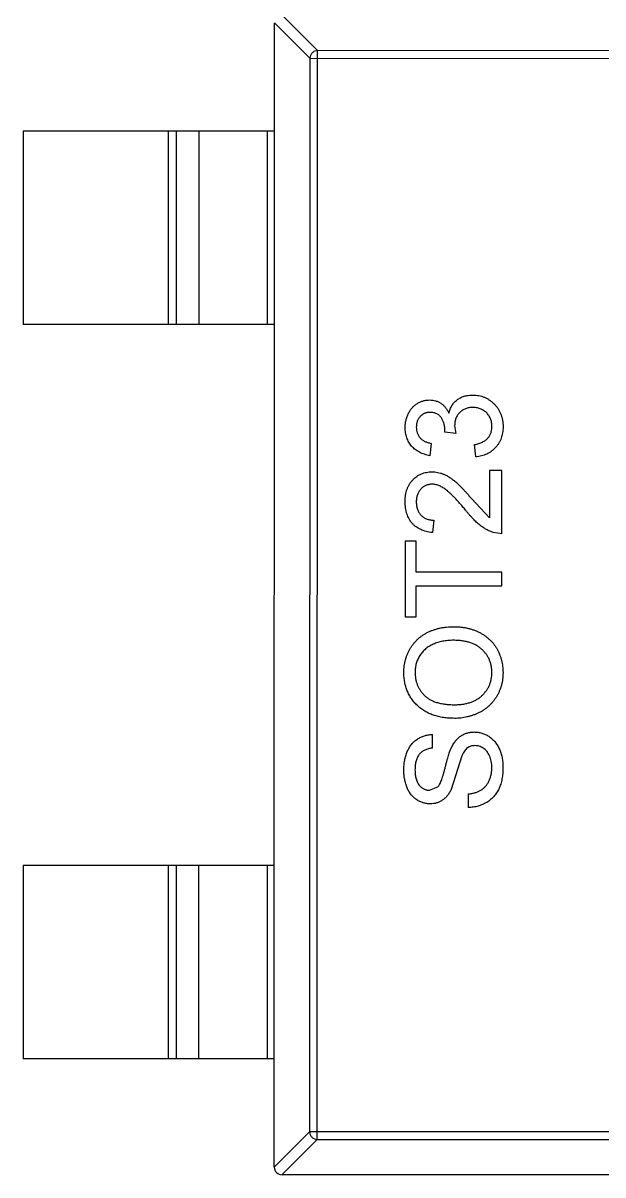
# Model space of a CAD drawing. Header units: inches. Extents: x -29 to 164, y -51 to 83.
# Drawn here: x 152.711 to 154.211, y 24.224 to 27.205 of the extents above; entities that cross this region are included whole.
import ezdxf

# ---------------------------------------------------------------- set-up
doc = ezdxf.new("R2010")
doc.units = ezdxf.units.IN
doc.header["$LTSCALE"] = 1.21
doc.header["$MEASUREMENT"] = 0
doc.layers.get('0').update_dxf_attribs({"linetype": 'CONTINUOUS'})

msp = doc.modelspace()

# ---------------------------------------------------------------- linework, layer by layer
at = {"color": 7, "linetype": 'Continuous'}
for p, q in [((153.3811, 27.2247), (153.4725, 27.1332)), ((153.3608, 24.2447), (153.3614, 27.2047)), ((153.4528, 27.1135), (153.3614, 27.205)), ((153.4719, 24.3161), (153.4725, 27.1332)), ((154.9503, 27.1329), (153.4725, 27.1332)), ((153.4528, 27.1135), (153.4523, 24.3358)), ((153.4528, 27.1135), (154.97, 27.1132)), ((152.7114, 26.9248), (152.7113, 26.4248)), ((153.3614, 26.9247), (152.7114, 26.9248)), ((153.0874, 26.4247), (153.0875, 26.9247)), ((153.1073, 26.9247), (153.1072, 26.4247)), ((153.1653, 26.9247), (153.1652, 26.4247)), ((153.3435, 26.4247), (153.3436, 26.9247)), ((153.3613, 26.4247), (152.7113, 26.4248)), ((153.8019, 26.1459), (153.8023, 26.1505)), ((153.8308, 26.1426), (153.8019, 26.1459)), ((153.8274, 26.1633), (153.8308, 26.1426)), ((153.7667, 26.1172), (153.7635, 26.0852)), ((153.8821, 26.082), (153.8789, 26.114)), ((153.9494, 26.0467), (153.9173, 26.0467)), ((153.9173, 26.0467), (153.9173, 25.9244)), ((153.9493, 25.8832), (153.9494, 26.0467)), ((153.8709, 25.9741), (153.9173, 25.9244)), ((153.7731, 25.9185), (153.7698, 25.8865)), ((153.9493, 25.8832), (153.9271, 25.8866)), ((153.7282, 25.8641), (153.6993, 25.8641)), ((153.6993, 25.8641), (153.6993, 25.6685)), ((153.7282, 25.7839), (153.7282, 25.8641)), ((153.9493, 25.7839), (153.7282, 25.7839)), ((153.9493, 25.7486), (153.9493, 25.7839)), ((153.7281, 25.7487), (153.9493, 25.7486)), ((153.7281, 25.6685), (153.7281, 25.7487)), ((153.6993, 25.6685), (153.7281, 25.6685)), ((153.7697, 25.3288), (153.7697, 25.364)), ((153.8462, 25.3085), (153.8185, 25.2215)), ((153.7621, 25.2198), (153.7842, 25.2288)), ((153.8626, 25.2102), (153.8626, 25.1749)), ((152.711, 25.0248), (152.7109, 24.5248)), ((153.361, 25.0247), (152.711, 25.0248)), ((153.087, 24.5247), (153.0871, 25.0247)), ((153.1069, 25.0247), (153.1068, 24.5247)), ((153.1649, 25.0247), (153.1648, 24.5247)), ((153.3431, 24.5247), (153.3432, 25.0247)), ((153.3609, 24.5247), (152.7109, 24.5248)), ((153.3608, 24.2444), (153.4523, 24.3358)), ((154.9694, 24.3355), (153.4523, 24.3358)), ((153.4719, 24.3161), (153.3805, 24.2247)), ((153.4719, 24.3161), (154.9497, 24.3158)), ((155.0408, 24.2243), (153.3808, 24.2247))]:
    msp.add_line(p, q, dxfattribs=at)
msp.add_arc((153.3808, 24.2447), 0.02, 179.988, 269.988, dxfattribs=at)
for points, knots in [([(153.4725, 27.1332), (153.47, 27.1332), (153.4649, 27.132), (153.4585, 27.1276), (153.4541, 27.1212), (153.4529, 27.1161), (153.4528, 27.1135)], [0, 0, 0, 0, 0.249032, 0.5, 0.750968, 1, 1, 1, 1]), ([(153.6994, 26.1583), (153.6995, 26.1616), (153.6997, 26.168), (153.7014, 26.1774), (153.7041, 26.1864), (153.7078, 26.195), (153.7124, 26.2029), (153.7179, 26.2099), (153.7242, 26.2158), (153.7313, 26.2207), (153.7388, 26.2246), (153.7466, 26.2274), (153.7547, 26.2291), (153.7602, 26.2293), (153.763, 26.2294)], [0, 0, 0, 0, 0.092054, 0.181008, 0.26913, 0.357137, 0.443549, 0.526433, 0.607453, 0.688385, 0.767854, 0.845531, 0.922529, 1, 1, 1, 1]), ([(153.763, 26.2294), (153.7655, 26.2293), (153.7707, 26.2291), (153.7782, 26.2275), (153.7853, 26.2247), (153.792, 26.221), (153.7982, 26.2161), (153.8037, 26.2102), (153.8087, 26.2032), (153.8112, 26.198), (153.8125, 26.1953)], [0, 0, 0, 0, 0.121951, 0.240787, 0.35855, 0.479066, 0.601519, 0.727551, 0.859932, 1, 1, 1, 1]), ([(153.8125, 26.1953), (153.813, 26.1971), (153.8139, 26.2006), (153.8157, 26.2057), (153.8179, 26.2104), (153.8203, 26.2149), (153.8232, 26.2191), (153.8263, 26.223), (153.8299, 26.2265), (153.8338, 26.2298), (153.8379, 26.2327), (153.8424, 26.2352), (153.847, 26.2374), (153.852, 26.2392), (153.8572, 26.2406), (153.8626, 26.2415), (153.8683, 26.2421), (153.8722, 26.2422), (153.8742, 26.2422)], [0, 0, 0, 0, 0.065828, 0.128938, 0.190858, 0.251186, 0.310974, 0.37005, 0.429672, 0.489507, 0.549975, 0.610075, 0.670915, 0.732909, 0.796711, 0.861825, 0.929892, 1, 1, 1, 1]), ([(153.8742, 26.2422), (153.8769, 26.2422), (153.8822, 26.242), (153.8899, 26.2409), (153.8974, 26.239), (153.9045, 26.2365), (153.9114, 26.2332), (153.9179, 26.2291), (153.9241, 26.2243), (153.9299, 26.2189), (153.9353, 26.213), (153.9399, 26.2065), (153.9438, 26.1996), (153.947, 26.1924), (153.9495, 26.1848), (153.9513, 26.1768), (153.9524, 26.1684), (153.9525, 26.1627), (153.9526, 26.1597)], [0, 0, 0, 0, 0.063503, 0.124805, 0.18492, 0.244376, 0.303775, 0.364133, 0.425376, 0.488388, 0.551743, 0.61386, 0.67564, 0.737737, 0.800417, 0.864658, 0.930985, 1, 1, 1, 1]), ([(153.764, 26.1974), (153.7627, 26.1974), (153.7602, 26.1973), (153.7566, 26.1968), (153.7531, 26.1959), (153.7498, 26.1948), (153.7467, 26.1933), (153.7438, 26.1914), (153.7409, 26.1893), (153.7384, 26.1867), (153.7359, 26.184), (153.7339, 26.181), (153.7321, 26.1779), (153.7307, 26.1746), (153.7296, 26.171), (153.7288, 26.1673), (153.7283, 26.1634), (153.7283, 26.1607), (153.7282, 26.1593)], [0, 0, 0, 0, 0.065093, 0.127304, 0.188122, 0.247131, 0.306077, 0.365678, 0.426103, 0.487841, 0.550317, 0.611805, 0.672737, 0.734883, 0.79768, 0.862475, 0.929775, 1, 1, 1, 1]), ([(153.8023, 26.1505), (153.8022, 26.1534), (153.802, 26.1592), (153.8001, 26.1677), (153.7972, 26.1756), (153.7938, 26.1818), (153.7906, 26.1864), (153.7876, 26.1893), (153.7845, 26.1919), (153.781, 26.1938), (153.7772, 26.1955), (153.7731, 26.1965), (153.7686, 26.1973), (153.7656, 26.1974), (153.764, 26.1974)], [0, 0, 0, 0, 0.129789, 0.254605, 0.378435, 0.50292, 0.565018, 0.624848, 0.683448, 0.742765, 0.802757, 0.86522, 0.930779, 1, 1, 1, 1]), ([(153.8739, 26.2102), (153.8723, 26.2101), (153.869, 26.2101), (153.8643, 26.2095), (153.8598, 26.2084), (153.8555, 26.2069), (153.8514, 26.2051), (153.8475, 26.2028), (153.8439, 26.2001), (153.8405, 26.197), (153.8374, 26.1936), (153.8348, 26.19), (153.8325, 26.1861), (153.8306, 26.182), (153.8292, 26.1776), (153.8281, 26.1731), (153.8275, 26.1683), (153.8274, 26.165), (153.8274, 26.1633)], [0, 0, 0, 0, 0.067051, 0.13118, 0.193722, 0.254499, 0.314763, 0.375117, 0.436023, 0.498297, 0.560571, 0.621619, 0.681973, 0.742853, 0.804272, 0.867473, 0.932273, 1, 1, 1, 1]), ([(153.9237, 26.1609), (153.9237, 26.1627), (153.9237, 26.1663), (153.9229, 26.1715), (153.9219, 26.1764), (153.9202, 26.181), (153.9182, 26.1854), (153.9157, 26.1894), (153.9128, 26.1933), (153.9095, 26.1968), (153.9058, 26.1999), (153.9019, 26.2027), (153.8977, 26.205), (153.8934, 26.2069), (153.8888, 26.2083), (153.8841, 26.2094), (153.8791, 26.2101), (153.8757, 26.2101), (153.8739, 26.2102)], [0, 0, 0, 0, 0.069461, 0.135658, 0.19962, 0.261651, 0.322053, 0.38234, 0.443223, 0.50493, 0.56682, 0.6276, 0.687476, 0.747351, 0.808174, 0.870133, 0.933721, 1, 1, 1, 1]), ([(153.7635, 26.0852), (153.761, 26.0857), (153.7561, 26.0867), (153.7491, 26.0887), (153.7425, 26.0911), (153.7364, 26.0941), (153.7307, 26.0974), (153.7254, 26.1011), (153.7205, 26.1054), (153.7161, 26.11), (153.7121, 26.115), (153.7087, 26.1203), (153.7058, 26.1259), (153.7035, 26.1318), (153.7016, 26.138), (153.7004, 26.1446), (153.6995, 26.1513), (153.6994, 26.156), (153.6994, 26.1583)], [0, 0, 0, 0, 0.071036, 0.139343, 0.204958, 0.268332, 0.330129, 0.390664, 0.450861, 0.510587, 0.570374, 0.629455, 0.687994, 0.747581, 0.807839, 0.870034, 0.93381, 1, 1, 1, 1]), ([(153.7282, 26.1593), (153.7283, 26.1566), (153.7285, 26.1515), (153.7304, 26.144), (153.7334, 26.1373), (153.737, 26.1323), (153.7404, 26.1288), (153.7432, 26.1264), (153.7464, 26.1242), (153.7499, 26.1223), (153.7537, 26.1207), (153.7577, 26.1192), (153.7621, 26.1181), (153.7651, 26.1175), (153.7667, 26.1172)], [0, 0, 0, 0, 0.127797, 0.246795, 0.362284, 0.477652, 0.536237, 0.59559, 0.656344, 0.719085, 0.784349, 0.852876, 0.924551, 1, 1, 1, 1]), ([(153.8789, 26.114), (153.8808, 26.1144), (153.8845, 26.1153), (153.8899, 26.1169), (153.8948, 26.1185), (153.8993, 26.1206), (153.9034, 26.1227), (153.9071, 26.125), (153.9104, 26.1276), (153.9132, 26.1304), (153.9157, 26.1334), (153.9179, 26.1366), (153.9197, 26.14), (153.9211, 26.1438), (153.9223, 26.1477), (153.9232, 26.1519), (153.9237, 26.1563), (153.9237, 26.1593), (153.9237, 26.1609)], [0, 0, 0, 0, 0.082566, 0.15976, 0.233155, 0.301356, 0.365752, 0.426437, 0.484185, 0.539549, 0.593156, 0.647048, 0.701446, 0.757, 0.81384, 0.873058, 0.934963, 1, 1, 1, 1]), ([(153.9526, 26.1597), (153.9525, 26.1571), (153.9524, 26.1519), (153.9514, 26.1444), (153.95, 26.1371), (153.9478, 26.1303), (153.9451, 26.1237), (153.9416, 26.1175), (153.9376, 26.1116), (153.933, 26.1062), (153.9279, 26.1011), (153.9225, 26.0966), (153.9166, 26.0928), (153.9104, 26.0894), (153.9038, 26.0866), (153.8969, 26.0845), (153.8896, 26.0829), (153.8846, 26.0823), (153.8821, 26.082)], [0, 0, 0, 0, 0.067794, 0.133464, 0.196934, 0.258481, 0.319787, 0.380431, 0.44099, 0.502867, 0.564806, 0.625526, 0.685604, 0.746041, 0.807347, 0.869717, 0.93379, 1, 1, 1, 1]), ([(153.6993, 25.9666), (153.6994, 25.9695), (153.6995, 25.9751), (153.7005, 25.9834), (153.702, 25.9911), (153.7042, 25.9984), (153.707, 26.0052), (153.7104, 26.0116), (153.7144, 26.0175), (153.7191, 26.0229), (153.7242, 26.0277), (153.7296, 26.0319), (153.7353, 26.0355), (153.7413, 26.0385), (153.7477, 26.0408), (153.7543, 26.0423), (153.7612, 26.0434), (153.766, 26.0435), (153.7684, 26.0435)], [0, 0, 0, 0, 0.074712, 0.145539, 0.213339, 0.278615, 0.342094, 0.40389, 0.465063, 0.526577, 0.587328, 0.64638, 0.704345, 0.761672, 0.819418, 0.878039, 0.937796, 1, 1, 1, 1]), ([(153.7684, 26.0435), (153.7708, 26.0435), (153.7758, 26.0433), (153.7832, 26.0422), (153.7905, 26.0404), (153.7979, 26.038), (153.8052, 26.0346), (153.8127, 26.0304), (153.8204, 26.0252), (153.8269, 26.0201), (153.8324, 26.0155), (153.8369, 26.0113), (153.8417, 26.0065), (153.8469, 26.0012), (153.8524, 25.9953), (153.8583, 25.9888), (153.8645, 25.9817), (153.8687, 25.9767), (153.8709, 25.9741)], [0, 0, 0, 0, 0.057945, 0.116018, 0.174826, 0.234683, 0.296827, 0.364061, 0.436192, 0.51426, 0.556976, 0.604856, 0.657675, 0.715751, 0.77884, 0.847501, 0.921228, 1, 1, 1, 1]), ([(153.7687, 26.0115), (153.7673, 26.0114), (153.7645, 26.0114), (153.7605, 26.0107), (153.7566, 26.0098), (153.7529, 26.0084), (153.7494, 26.0066), (153.746, 26.0044), (153.7428, 26.0018), (153.7399, 25.9989), (153.7371, 25.9957), (153.7348, 25.9921), (153.7327, 25.9883), (153.731, 25.9843), (153.7298, 25.9801), (153.7289, 25.9755), (153.7283, 25.9708), (153.7282, 25.9676), (153.7282, 25.9659)], [0, 0, 0, 0, 0.061762, 0.121174, 0.179421, 0.236843, 0.294322, 0.353191, 0.412721, 0.474522, 0.537057, 0.599591, 0.662367, 0.725246, 0.790316, 0.857724, 0.927232, 1, 1, 1, 1]), ([(153.8558, 25.9443), (153.8531, 25.9475), (153.8479, 25.9537), (153.8402, 25.9624), (153.833, 25.9704), (153.8262, 25.9775), (153.82, 25.9838), (153.8142, 25.9893), (153.809, 25.994), (153.8041, 25.9978), (153.7995, 26.0011), (153.795, 26.0039), (153.7905, 26.0062), (153.7861, 26.0081), (153.7817, 26.0096), (153.7773, 26.0107), (153.773, 26.0114), (153.7701, 26.0114), (153.7687, 26.0115)], [0, 0, 0, 0, 0.11141, 0.214526, 0.309417, 0.396087, 0.474284, 0.544374, 0.60642, 0.660582, 0.709794, 0.756451, 0.800767, 0.843168, 0.884295, 0.923885, 0.962359, 1, 1, 1, 1]), ([(153.7698, 25.8865), (153.767, 25.8868), (153.7616, 25.8874), (153.7537, 25.889), (153.7464, 25.8913), (153.7395, 25.8939), (153.7332, 25.8973), (153.7274, 25.9011), (153.7221, 25.9055), (153.7173, 25.9105), (153.7131, 25.9159), (153.7094, 25.9218), (153.7063, 25.9282), (153.7037, 25.935), (153.7018, 25.9423), (153.7004, 25.95), (153.6995, 25.9582), (153.6994, 25.9638), (153.6993, 25.9666)], [0, 0, 0, 0, 0.070675, 0.137493, 0.201473, 0.262869, 0.32255, 0.380737, 0.43822, 0.495487, 0.553484, 0.611346, 0.670644, 0.731587, 0.794183, 0.859445, 0.928208, 1, 1, 1, 1]), ([(153.7282, 25.9659), (153.7282, 25.9642), (153.7283, 25.9608), (153.7289, 25.9558), (153.7297, 25.9511), (153.7311, 25.9466), (153.7327, 25.9424), (153.7348, 25.9385), (153.7372, 25.9349), (153.74, 25.9315), (153.7432, 25.9285), (153.7466, 25.9258), (153.7503, 25.9236), (153.7543, 25.9218), (153.7586, 25.9203), (153.7631, 25.9193), (153.768, 25.9187), (153.7713, 25.9186), (153.7731, 25.9185)], [0, 0, 0, 0, 0.070696, 0.138358, 0.20337, 0.2657, 0.327256, 0.386512, 0.445858, 0.505173, 0.56378, 0.622343, 0.680824, 0.739795, 0.800801, 0.864239, 0.930631, 1, 1, 1, 1]), ([(153.9271, 25.8866), (153.9242, 25.8877), (153.9182, 25.8898), (153.9096, 25.8942), (153.901, 25.8993), (153.8941, 25.9044), (153.8885, 25.9089), (153.8842, 25.9128), (153.8797, 25.9171), (153.8752, 25.9217), (153.8705, 25.9268), (153.8656, 25.9322), (153.8607, 25.9381), (153.8575, 25.9422), (153.8558, 25.9443)], [0, 0, 0, 0, 0.100388, 0.204407, 0.310686, 0.422157, 0.480685, 0.543238, 0.6095, 0.679555, 0.753841, 0.831641, 0.913813, 1, 1, 1, 1]), ([(153.696, 25.5245), (153.6961, 25.5273), (153.6962, 25.5329), (153.6969, 25.5412), (153.6983, 25.5493), (153.7001, 25.5571), (153.7024, 25.5648), (153.7052, 25.5722), (153.7086, 25.5794), (153.7124, 25.5864), (153.7167, 25.5931), (153.7214, 25.5994), (153.7266, 25.6052), (153.732, 25.6108), (153.738, 25.6158), (153.7443, 25.6205), (153.7511, 25.6247), (153.7582, 25.6285), (153.7656, 25.6319), (153.7734, 25.6348), (153.7813, 25.6373), (153.7895, 25.6394), (153.798, 25.6409), (153.8067, 25.6421), (153.8156, 25.6427), (153.8216, 25.6428), (153.8247, 25.6429)], [0, 0, 0, 0, 0.043099, 0.085587, 0.126908, 0.167967, 0.20845, 0.249025, 0.289281, 0.33001, 0.370598, 0.410466, 0.450033, 0.489688, 0.529116, 0.569037, 0.609703, 0.650759, 0.692509, 0.734219, 0.776707, 0.819552, 0.863351, 0.907839, 0.953334, 1, 1, 1, 1]), ([(153.8247, 25.6429), (153.8278, 25.6428), (153.8339, 25.6427), (153.843, 25.642), (153.8518, 25.6408), (153.8604, 25.6392), (153.8687, 25.637), (153.8768, 25.6344), (153.8846, 25.6313), (153.8921, 25.6277), (153.8993, 25.6237), (153.9061, 25.6193), (153.9124, 25.6145), (153.9183, 25.6093), (153.9238, 25.6037), (153.9287, 25.5977), (153.9333, 25.5913), (153.9373, 25.5845), (153.9408, 25.5775), (153.9439, 25.5703), (153.9466, 25.563), (153.9487, 25.5555), (153.9504, 25.5479), (153.9516, 25.5401), (153.9523, 25.5322), (153.9524, 25.5269), (153.9525, 25.5243)], [0, 0, 0, 0, 0.04756, 0.093962, 0.139112, 0.183626, 0.227457, 0.270703, 0.313611, 0.35626, 0.398366, 0.439557, 0.480045, 0.519888, 0.559658, 0.599421, 0.639208, 0.679668, 0.72002, 0.759859, 0.79956, 0.839199, 0.878956, 0.918794, 0.959083, 1, 1, 1, 1]), ([(153.8244, 25.6076), (153.8219, 25.6076), (153.8171, 25.6076), (153.81, 25.607), (153.803, 25.6063), (153.7963, 25.6052), (153.7899, 25.6037), (153.7837, 25.6021), (153.7777, 25.6), (153.772, 25.5976), (153.7665, 25.595), (153.7614, 25.592), (153.7566, 25.5888), (153.752, 25.5853), (153.7479, 25.5814), (153.744, 25.5773), (153.7405, 25.5729), (153.7372, 25.5682), (153.7343, 25.5633), (153.7318, 25.5582), (153.7296, 25.553), (153.7279, 25.5476), (153.7266, 25.5421), (153.7256, 25.5364), (153.725, 25.5306), (153.7249, 25.5266), (153.7249, 25.5247)], [0, 0, 0, 0, 0.050852, 0.099752, 0.147438, 0.194086, 0.239171, 0.28334, 0.326577, 0.368936, 0.410572, 0.451051, 0.490877, 0.530044, 0.568937, 0.607578, 0.64642, 0.685679, 0.724799, 0.763513, 0.802173, 0.84074, 0.879649, 0.919071, 0.959098, 1, 1, 1, 1]), ([(153.9236, 25.5241), (153.9235, 25.5271), (153.9234, 25.5329), (153.9222, 25.5415), (153.9201, 25.5496), (153.9173, 25.5574), (153.9136, 25.5647), (153.9092, 25.5716), (153.9039, 25.5781), (153.8979, 25.5842), (153.891, 25.5897), (153.8835, 25.5946), (153.8753, 25.5986), (153.8665, 25.602), (153.8569, 25.6045), (153.8466, 25.6063), (153.8357, 25.6074), (153.8283, 25.6076), (153.8244, 25.6076)], [0, 0, 0, 0, 0.061055, 0.119545, 0.176806, 0.232956, 0.288583, 0.344667, 0.401662, 0.46054, 0.520477, 0.581213, 0.643431, 0.707961, 0.775371, 0.846414, 0.921152, 1, 1, 1, 1]), ([(153.8275, 25.4057), (153.8225, 25.4058), (153.8128, 25.406), (153.7985, 25.4075), (153.7852, 25.4101), (153.7726, 25.4138), (153.7609, 25.4184), (153.75, 25.4241), (153.74, 25.4309), (153.7308, 25.4387), (153.7227, 25.4473), (153.7155, 25.4565), (153.7095, 25.4664), (153.7045, 25.4768), (153.7007, 25.4879), (153.6981, 25.4996), (153.6963, 25.5118), (153.6961, 25.5202), (153.696, 25.5245)], [0, 0, 0, 0, 0.075226, 0.146575, 0.2145, 0.27953, 0.342403, 0.403496, 0.463762, 0.523864, 0.583252, 0.641302, 0.698898, 0.756295, 0.814628, 0.874325, 0.935783, 1, 1, 1, 1]), ([(153.7249, 25.5247), (153.7249, 25.5219), (153.7251, 25.5163), (153.7263, 25.5081), (153.7281, 25.5003), (153.7307, 25.4927), (153.734, 25.4855), (153.7382, 25.4785), (153.743, 25.4718), (153.7486, 25.4655), (153.755, 25.4596), (153.7625, 25.4546), (153.771, 25.4504), (153.7805, 25.4469), (153.791, 25.4442), (153.8024, 25.4423), (153.8148, 25.4412), (153.8235, 25.441), (153.8279, 25.441)], [0, 0, 0, 0, 0.055943, 0.110382, 0.164048, 0.216759, 0.269601, 0.323009, 0.377581, 0.433449, 0.490922, 0.550625, 0.613117, 0.679861, 0.751358, 0.828261, 0.910795, 1, 1, 1, 1]), ([(153.9525, 25.5243), (153.9524, 25.5214), (153.9523, 25.5157), (153.9515, 25.5073), (153.9502, 25.4991), (153.9483, 25.4911), (153.9459, 25.4834), (153.943, 25.4759), (153.9396, 25.4686), (153.9357, 25.4616), (153.9313, 25.455), (153.9264, 25.4487), (153.9212, 25.4428), (153.9156, 25.4374), (153.9096, 25.4323), (153.9033, 25.4278), (153.8965, 25.4236), (153.8894, 25.4198), (153.8821, 25.4165), (153.8746, 25.4137), (153.867, 25.4112), (153.8593, 25.4092), (153.8515, 25.4076), (153.8436, 25.4065), (153.8356, 25.4058), (153.8302, 25.4057), (153.8275, 25.4057)], [0, 0, 0, 0, 0.044697, 0.088534, 0.131409, 0.173814, 0.215715, 0.257247, 0.298848, 0.340604, 0.382029, 0.42297, 0.463632, 0.504048, 0.544591, 0.584964, 0.626265, 0.667979, 0.709943, 0.751382, 0.792619, 0.833948, 0.875008, 0.916446, 0.957907, 1, 1, 1, 1]), ([(153.8279, 25.441), (153.8315, 25.441), (153.8386, 25.4411), (153.8488, 25.4423), (153.8585, 25.4441), (153.8677, 25.4467), (153.8761, 25.45), (153.8841, 25.4541), (153.8914, 25.4589), (153.8981, 25.4645), (153.9041, 25.4706), (153.9093, 25.4771), (153.9137, 25.484), (153.9173, 25.4913), (153.9202, 25.499), (153.9221, 25.507), (153.9234, 25.5154), (153.9235, 25.5212), (153.9236, 25.5241)], [0, 0, 0, 0, 0.075964, 0.148125, 0.217201, 0.2833, 0.347202, 0.4093, 0.470426, 0.531588, 0.591739, 0.650258, 0.707303, 0.764208, 0.821148, 0.879119, 0.938423, 1, 1, 1, 1]), ([(153.696, 25.2714), (153.6961, 25.2758), (153.6963, 25.2845), (153.6979, 25.297), (153.7008, 25.3088), (153.704, 25.318), (153.7072, 25.3248), (153.7097, 25.3296), (153.7126, 25.3341), (153.7157, 25.3383), (153.7191, 25.3422), (153.7228, 25.3457), (153.7267, 25.349), (153.7322, 25.353), (153.7396, 25.3572), (153.7491, 25.3608), (153.7592, 25.3633), (153.7662, 25.3638), (153.7697, 25.364)], [0, 0, 0, 0, 0.100475, 0.195644, 0.286083, 0.372983, 0.415026, 0.456052, 0.495939, 0.535566, 0.574087, 0.612519, 0.651081, 0.689513, 0.766237, 0.84235, 0.919974, 1, 1, 1, 1]), ([(153.8178, 25.3271), (153.8186, 25.3289), (153.8203, 25.3324), (153.823, 25.3374), (153.8259, 25.3421), (153.829, 25.3464), (153.8323, 25.3503), (153.8357, 25.3538), (153.8392, 25.3571), (153.843, 25.3599), (153.8469, 25.3624), (153.8509, 25.3646), (153.8551, 25.3663), (153.8595, 25.3679), (153.864, 25.369), (153.8686, 25.3698), (153.8734, 25.3704), (153.8766, 25.3704), (153.8783, 25.3704)], [0, 0, 0, 0, 0.074931, 0.147078, 0.216364, 0.282503, 0.346688, 0.408836, 0.469262, 0.528432, 0.587001, 0.644416, 0.702189, 0.759767, 0.81849, 0.877633, 0.93802, 1, 1, 1, 1]), ([(153.8783, 25.3704), (153.8815, 25.3703), (153.888, 25.37), (153.8976, 25.3678), (153.9068, 25.3643), (153.9142, 25.3602), (153.9198, 25.3563), (153.9238, 25.353), (153.9276, 25.3494), (153.9311, 25.3455), (153.9344, 25.3414), (153.9374, 25.3368), (153.9402, 25.332), (153.9436, 25.3252), (153.9472, 25.3161), (153.9502, 25.3045), (153.9521, 25.2923), (153.9523, 25.2839), (153.9524, 25.2796)], [0, 0, 0, 0, 0.074816, 0.148535, 0.223872, 0.301297, 0.340894, 0.38034, 0.420127, 0.45995, 0.500831, 0.541907, 0.584439, 0.62808, 0.717267, 0.80786, 0.901925, 1, 1, 1, 1]), ([(153.88, 25.3352), (153.8781, 25.3351), (153.8746, 25.3349), (153.8695, 25.3339), (153.8648, 25.3318), (153.8603, 25.3292), (153.8562, 25.3255), (153.8525, 25.3208), (153.849, 25.3151), (153.8472, 25.3108), (153.8462, 25.3085)], [0, 0, 0, 0, 0.117768, 0.230176, 0.339843, 0.450625, 0.566943, 0.696021, 0.839438, 1, 1, 1, 1]), ([(153.9236, 25.2781), (153.9235, 25.2809), (153.9234, 25.2864), (153.9222, 25.2944), (153.9204, 25.3019), (153.9178, 25.3088), (153.9146, 25.315), (153.9108, 25.3205), (153.9064, 25.3251), (153.9015, 25.3287), (153.8963, 25.3316), (153.8909, 25.3337), (153.8855, 25.3349), (153.8818, 25.3351), (153.88, 25.3352)], [0, 0, 0, 0, 0.105584, 0.205868, 0.300947, 0.393002, 0.480949, 0.562874, 0.641461, 0.717742, 0.791772, 0.862716, 0.931777, 1, 1, 1, 1]), ([(153.7697, 25.3288), (153.7679, 25.3286), (153.7644, 25.3281), (153.7594, 25.327), (153.7546, 25.3255), (153.7503, 25.3237), (153.7462, 25.3216), (153.7425, 25.319), (153.7392, 25.3161), (153.7361, 25.3129), (153.7335, 25.3093), (153.7312, 25.3052), (153.7292, 25.3008), (153.7276, 25.296), (153.7264, 25.2907), (153.7254, 25.2851), (153.725, 25.2791), (153.7249, 25.2749), (153.7248, 25.2728)], [0, 0, 0, 0, 0.067155, 0.131403, 0.192732, 0.251253, 0.307704, 0.362699, 0.417778, 0.472304, 0.527873, 0.58523, 0.645057, 0.707952, 0.774434, 0.84494, 0.920404, 1, 1, 1, 1]), ([(153.7842, 25.2288), (153.785, 25.2296), (153.7866, 25.2316), (153.7888, 25.2351), (153.791, 25.2396), (153.7931, 25.2449), (153.7953, 25.2511), (153.7976, 25.2581), (153.7998, 25.2661), (153.802, 25.2747), (153.8041, 25.2834), (153.8063, 25.2916), (153.8083, 25.2992), (153.8103, 25.3061), (153.8123, 25.3123), (153.8142, 25.3179), (153.816, 25.3227), (153.8172, 25.3257), (153.8178, 25.3271)], [0, 0, 0, 0, 0.032743, 0.07241, 0.119611, 0.174673, 0.237345, 0.308352, 0.38763, 0.474784, 0.563332, 0.645136, 0.720203, 0.789134, 0.851497, 0.907331, 0.956969, 1, 1, 1, 1]), ([(153.9524, 25.2796), (153.9524, 25.2769), (153.9523, 25.2716), (153.9518, 25.2637), (153.951, 25.2562), (153.9499, 25.2491), (153.9484, 25.2422), (153.9466, 25.2357), (153.9445, 25.2296), (153.942, 25.2237), (153.9392, 25.2183), (153.9361, 25.213), (153.9326, 25.2082), (153.9288, 25.2036), (153.9247, 25.1993), (153.9202, 25.1953), (153.9154, 25.1917), (153.9103, 25.1883), (153.905, 25.1853), (153.8995, 25.1827), (153.8937, 25.1804), (153.8878, 25.1786), (153.8818, 25.177), (153.8756, 25.176), (153.8692, 25.1752), (153.8648, 25.175), (153.8626, 25.1749)], [0, 0, 0, 0, 0.052493, 0.102825, 0.151397, 0.198033, 0.242876, 0.285999, 0.327849, 0.368395, 0.407852, 0.446838, 0.485166, 0.523341, 0.561602, 0.59992, 0.638496, 0.677791, 0.71729, 0.756605, 0.796068, 0.835886, 0.875714, 0.916263, 0.95776, 1, 1, 1, 1]), ([(153.8626, 25.2102), (153.8658, 25.2106), (153.8719, 25.2113), (153.8805, 25.2134), (153.8883, 25.2161), (153.8952, 25.2194), (153.9014, 25.2238), (153.9069, 25.2291), (153.9117, 25.2355), (153.916, 25.2428), (153.9193, 25.2509), (153.9218, 25.2595), (153.9233, 25.2686), (153.9235, 25.2749), (153.9236, 25.2781)], [0, 0, 0, 0, 0.093796, 0.180188, 0.260363, 0.334847, 0.407093, 0.481448, 0.559271, 0.64227, 0.728586, 0.815978, 0.906035, 1, 1, 1, 1]), ([(153.7644, 25.1846), (153.7613, 25.1847), (153.7552, 25.1849), (153.7461, 25.187), (153.7374, 25.1904), (153.7305, 25.1942), (153.7253, 25.1979), (153.7215, 25.201), (153.718, 25.2044), (153.7148, 25.2082), (153.7118, 25.2122), (153.7091, 25.2165), (153.7066, 25.2212), (153.7036, 25.2278), (153.7005, 25.2366), (153.6979, 25.2477), (153.6963, 25.2593), (153.6961, 25.2673), (153.696, 25.2714)], [0, 0, 0, 0, 0.074995, 0.149165, 0.223664, 0.300412, 0.33957, 0.378921, 0.418096, 0.45823, 0.498427, 0.539708, 0.582216, 0.625824, 0.715481, 0.807384, 0.901634, 1, 1, 1, 1]), ([(153.7248, 25.2728), (153.7249, 25.2705), (153.7249, 25.2662), (153.7255, 25.26), (153.7263, 25.2543), (153.7275, 25.249), (153.729, 25.2441), (153.7309, 25.2397), (153.7331, 25.2359), (153.7357, 25.2324), (153.7385, 25.2295), (153.7415, 25.2269), (153.7445, 25.2247), (153.7478, 25.2229), (153.7512, 25.2215), (153.7547, 25.2206), (153.7584, 25.2199), (153.7609, 25.2198), (153.7621, 25.2198)], [0, 0, 0, 0, 0.091511, 0.177143, 0.257108, 0.331198, 0.400592, 0.465625, 0.526973, 0.585443, 0.641399, 0.695044, 0.746782, 0.796959, 0.847545, 0.897439, 0.947649, 1, 1, 1, 1]), ([(153.8185, 25.2215), (153.8169, 25.2185), (153.8138, 25.2128), (153.8083, 25.2052), (153.8022, 25.1988), (153.7956, 25.1935), (153.7884, 25.1895), (153.7807, 25.1867), (153.7727, 25.1848), (153.7672, 25.1846), (153.7644, 25.1846)], [0, 0, 0, 0, 0.144805, 0.279512, 0.406394, 0.527502, 0.645393, 0.761885, 0.878942, 1, 1, 1, 1]), ([(153.4523, 24.3358), (153.4523, 24.3332), (153.4535, 24.3282), (153.4579, 24.3217), (153.4643, 24.3173), (153.4694, 24.3162), (153.4719, 24.3161)], [0, 0, 0, 0, 0.249032, 0.5, 0.750968, 1, 1, 1, 1])]:
    msp.add_open_spline(points, degree=3, knots=knots, dxfattribs=at)

doc.saveas('drawing.dxf')
